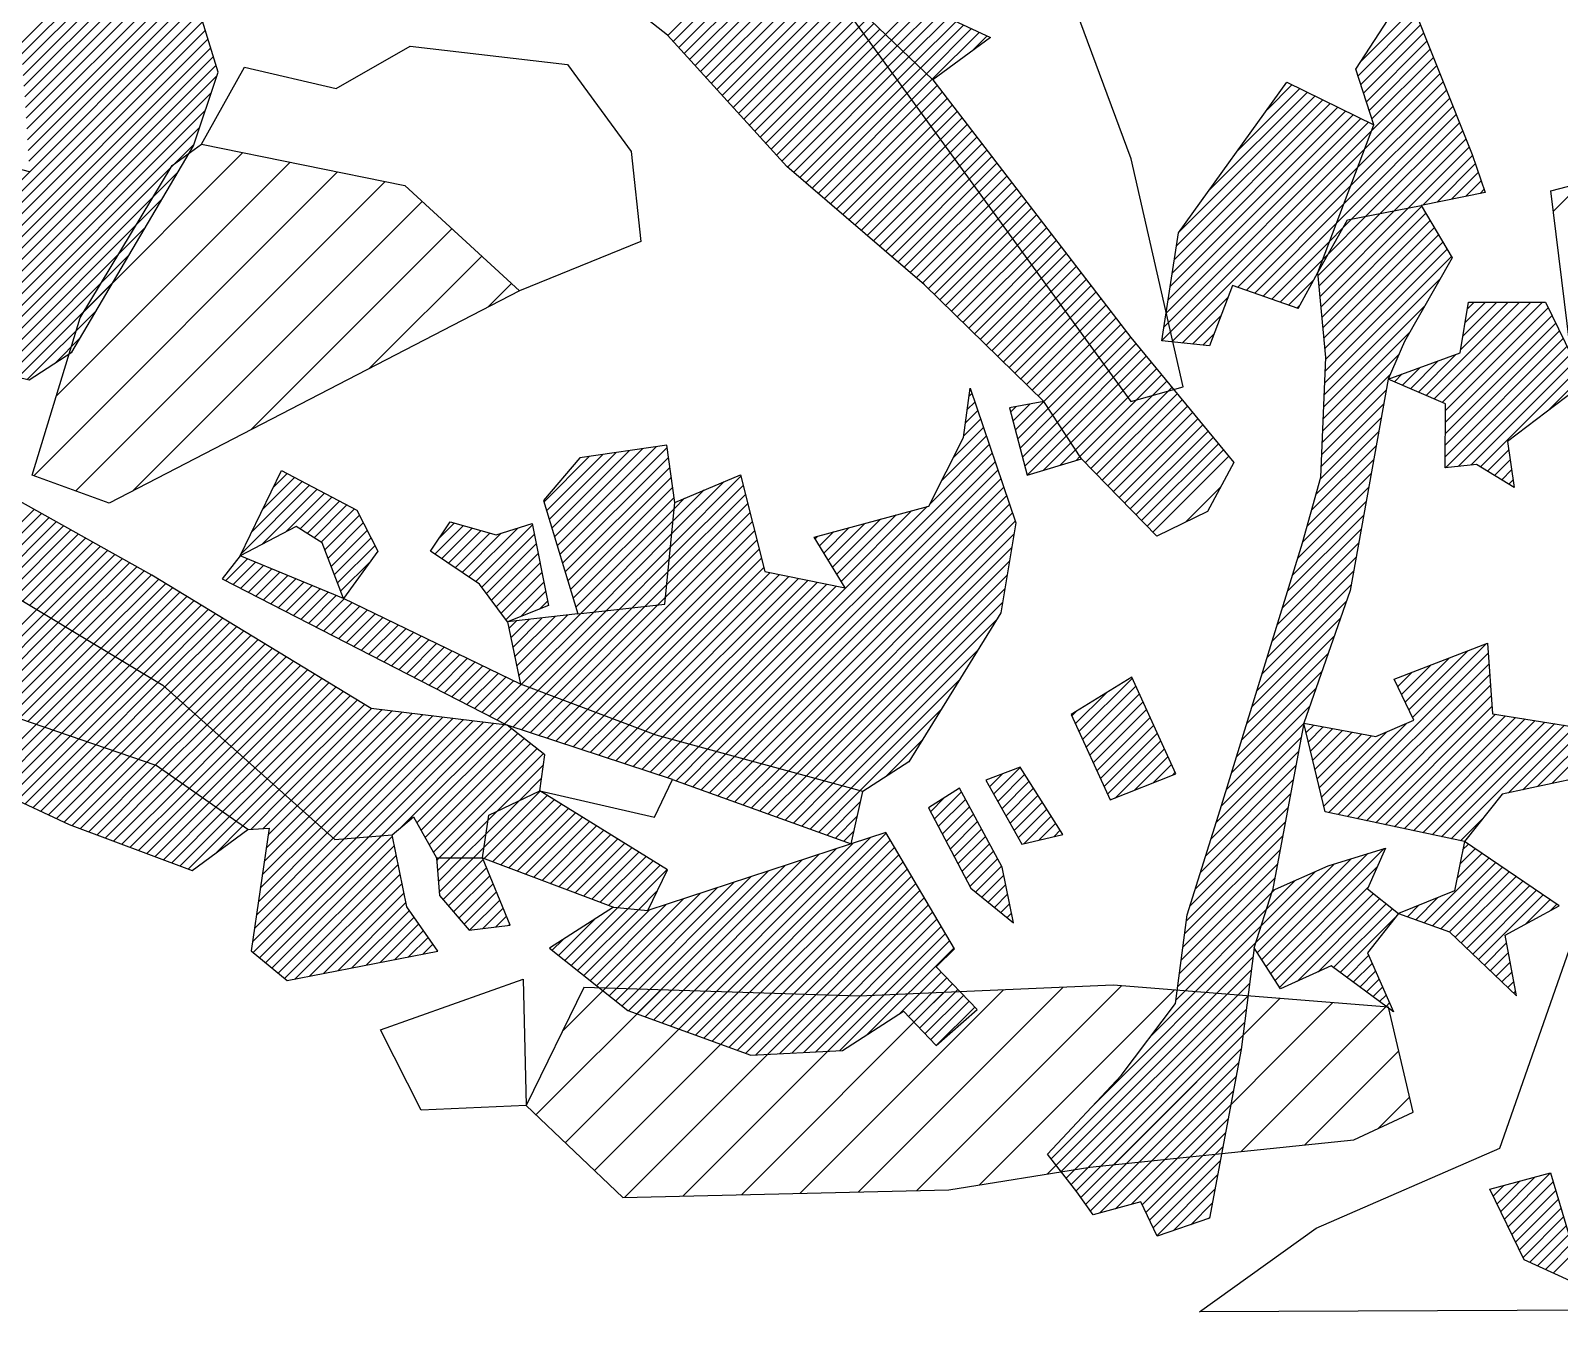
# Model space of a CAD drawing. Header units: metres. Extents: x -2.09 to 0.03, y -17.5 to -14.3.
# Drawn here: x -1.6041 to -1.1305, y -17.4909 to -17.0923 of the extents above; entities that cross this region are included whole.
import ezdxf

# ---------------------------------------------------------------- set-up
doc = ezdxf.new("R2010")
doc.units = ezdxf.units.M
doc.header["$LTSCALE"] = 25
doc.header["$MEASUREMENT"] = 0
doc.layers.get('0').update_dxf_attribs({"linetype": 'CONTINUOUS'})
for name, color, linetype in [('FEUER', 1, 'CONTINUOUS'), ('KNOCHEN', 2, 'CONTINUOUS'), ('KNOCHENSCHRAFF', 2, 'CONTINUOUS'), ('STEINE', 4, 'CONTINUOUS')]:
    doc.layers.add(name, color=color, linetype=linetype)

# ---------------------------------------------------------------- blocks, each defined once
blk = doc.blocks.new('*X1')
at = {"color": 0}
for p, q in [((-120.432, -1717.787), (-117.315, -1714.669)), ((-120.524, -1716.817), (-118.603, -1714.896)), ((-120.493, -1717.14), (-118.162, -1714.809)), ((-120.463, -1717.464), (-117.721, -1714.721)), ((-120.402, -1718.11), (-117.183, -1714.891)), ((-120.371, -1718.433), (-117.052, -1715.113)), ((-120.212, -1716.152), (-119.043, -1714.983)), ((-119.753, -1715.339), (-119.484, -1715.071)), ((-120.341, -1718.756), (-116.921, -1715.335)), ((-120.31, -1719.079), (-116.789, -1715.558)), ((-120.301, -1719.777), (-116.526, -1716.002)), ((-120.286, -1719.408), (-116.658, -1715.78)), ((-120.317, -1720.146), (-116.395, -1716.224)), ((-120.333, -1720.516), (-116.739, -1716.922)), ((-120.349, -1720.885), (-117.21, -1717.746)), ((-120.365, -1721.255), (-117.68, -1718.57)), ((-120.381, -1721.624), (-118.023, -1719.266)), ((-120.396, -1721.993), (-118.297, -1719.894)), ((-120.412, -1722.363), (-118.416, -1720.367)), ((-120.428, -1722.732), (-118.494, -1720.798)), ((-120.454, -1723.112), (-118.572, -1721.229)), ((-120.59, -1723.601), (-118.649, -1721.66)), ((-120.725, -1724.09), (-118.727, -1722.091)), ((-120.86, -1724.579), (-118.805, -1722.523)), ((-120.996, -1725.068), (-118.882, -1722.954)), ((-121.152, -1725.577), (-118.96, -1723.385)), ((-162.208, -1725.975), (-160.298, -1724.065)), ((-121.31, -1726.089), (-119.038, -1723.816)), ((-161.987, -1726.107), (-160.072, -1724.192)), ((-161.766, -1726.24), (-159.845, -1724.319)), ((-161.545, -1726.372), (-159.618, -1724.446)), ((-161.324, -1726.505), (-159.392, -1724.573)), ((-121.468, -1726.6), (-119.115, -1724.248)), ((-161.103, -1726.637), (-159.165, -1724.7)), ((-160.882, -1726.77), (-158.939, -1724.827)), ((-160.66, -1726.902), (-158.712, -1724.954)), ((-160.439, -1727.034), (-158.486, -1725.081)), ((-121.784, -1727.623), (-119.271, -1725.11)), ((-121.626, -1727.112), (-119.193, -1724.679)), ((-160.218, -1727.167), (-158.259, -1725.208)), ((-159.997, -1727.299), (-158.033, -1725.335)), ((-159.776, -1727.432), (-157.806, -1725.462)), ((-121.941, -1728.135), (-119.348, -1725.541)), ((-159.555, -1727.564), (-157.58, -1725.589)), ((-159.334, -1727.697), (-157.353, -1725.716)), ((-159.113, -1727.829), (-157.127, -1725.843)), ((-158.892, -1727.962), (-156.9, -1725.97)), ((-122.099, -1728.646), (-119.426, -1725.972)), ((-158.671, -1728.094), (-156.674, -1726.097)), ((-158.45, -1728.227), (-156.453, -1726.23)), ((-158.228, -1728.359), (-156.233, -1726.364)), ((-158.007, -1728.492), (-156.013, -1726.497)), ((-122.257, -1729.157), (-119.504, -1726.404)), ((-157.786, -1728.624), (-155.793, -1726.631)), ((-157.565, -1728.757), (-155.573, -1726.764)), ((-157.344, -1728.889), (-155.353, -1726.898)), ((-122.415, -1729.669), (-119.648, -1726.902)), ((-162.086, -1729.035), (-160.218, -1727.167)), ((-161.942, -1729.244), (-159.997, -1727.299)), ((-161.798, -1729.454), (-159.776, -1727.432)), ((-157.123, -1729.021), (-155.133, -1727.031)), ((-156.902, -1729.154), (-154.913, -1727.165)), ((-156.681, -1729.286), (-154.693, -1727.299)), ((-156.46, -1729.419), (-154.473, -1727.432)), ((-122.573, -1730.18), (-119.836, -1727.443)), ((-161.654, -1729.663), (-159.555, -1727.564)), ((-161.51, -1729.873), (-159.334, -1727.697)), ((-161.366, -1730.082), (-159.113, -1727.829)), ((-156.25, -1729.563), (-154.253, -1727.566)), ((-156.064, -1729.73), (-154.033, -1727.699)), ((-155.878, -1729.897), (-153.813, -1727.833)), ((-161.222, -1730.292), (-158.892, -1727.962)), ((-161.028, -1730.451), (-158.671, -1728.094)), ((-160.764, -1730.541), (-158.45, -1728.227)), ((-160.501, -1730.632), (-158.228, -1728.359)), ((-155.692, -1730.065), (-153.593, -1727.966)), ((-155.505, -1730.232), (-153.373, -1728.1)), ((-155.319, -1730.399), (-153.153, -1728.233)), ((-155.133, -1730.567), (-152.933, -1728.367)), ((-122.731, -1730.692), (-120.025, -1727.985)), ((-117.6, -1730.51), (-115.315, -1728.225)), ((-160.238, -1730.722), (-158.007, -1728.492)), ((-159.974, -1730.812), (-157.786, -1728.624)), ((-159.711, -1730.902), (-157.565, -1728.757)), ((-159.448, -1730.993), (-157.344, -1728.889)), ((-154.947, -1730.734), (-152.713, -1728.5)), ((-154.76, -1730.901), (-152.493, -1728.634)), ((-154.574, -1731.069), (-152.273, -1728.767)), ((-122.889, -1731.203), (-120.213, -1728.527)), ((-120.192, -1733.456), (-115.25, -1728.514)), ((-119.9, -1733.518), (-115.228, -1728.845)), ((-117.943, -1729.792), (-117.036, -1728.886)), ((-117.828, -1730.032), (-116.462, -1728.666)), ((-117.714, -1730.271), (-115.888, -1728.445)), ((-159.184, -1731.083), (-157.123, -1729.021)), ((-158.921, -1731.173), (-156.902, -1729.154)), ((-158.658, -1731.263), (-156.681, -1729.286)), ((-154.388, -1731.236), (-152.053, -1728.901)), ((-154.202, -1731.403), (-151.833, -1729.034)), ((-154.015, -1731.571), (-151.613, -1729.168)), ((-153.829, -1731.738), (-151.393, -1729.301)), ((-123.046, -1731.714), (-120.401, -1729.069)), ((-119.609, -1733.58), (-115.205, -1729.176)), ((-118.057, -1729.553), (-117.61, -1729.106)), ((-158.394, -1731.353), (-156.46, -1729.419)), ((-158.131, -1731.444), (-156.25, -1729.563)), ((-157.868, -1731.534), (-156.064, -1729.73)), ((-153.643, -1731.905), (-151.173, -1729.435)), ((-153.457, -1732.073), (-150.953, -1729.568)), ((-153.27, -1732.24), (-150.733, -1729.702)), ((-153.084, -1732.407), (-150.513, -1729.836)), ((-123.204, -1732.226), (-120.59, -1729.611)), ((-119.318, -1733.643), (-115.183, -1729.507)), ((-119.026, -1733.705), (-115.16, -1729.838)), ((-157.604, -1731.624), (-155.878, -1729.897)), ((-157.341, -1731.714), (-155.692, -1730.065)), ((-157.078, -1731.805), (-155.505, -1730.232)), ((-152.898, -1732.575), (-150.293, -1729.969)), ((-152.712, -1732.742), (-150.073, -1730.103)), ((-152.525, -1732.909), (-149.848, -1730.232)), ((-152.339, -1733.076), (-149.533, -1730.27)), ((-152.153, -1733.244), (-149.218, -1730.309)), ((-123.362, -1732.737), (-120.778, -1730.153)), ((-118.735, -1733.767), (-115.138, -1730.17)), ((-162.18, -1732.664), (-160.238, -1730.722)), ((-156.814, -1731.895), (-155.319, -1730.399)), ((-156.551, -1731.985), (-155.133, -1730.567)), ((-156.336, -1732.124), (-154.947, -1730.734)), ((-151.967, -1733.411), (-148.903, -1730.347)), ((-151.781, -1733.578), (-148.588, -1730.386)), ((-151.594, -1733.746), (-148.273, -1730.424)), ((-151.408, -1733.913), (-147.958, -1730.463)), ((-151.222, -1734.08), (-147.643, -1730.501)), ((-151.036, -1734.248), (-147.328, -1730.54)), ((-150.702, -1734.267), (-147.013, -1730.578)), ((-150.316, -1734.235), (-146.698, -1730.617)), ((-149.93, -1734.202), (-146.383, -1730.655)), ((-149.544, -1734.17), (-146.068, -1730.694)), ((-148.909, -1733.889), (-145.753, -1730.732)), ((-123.52, -1733.249), (-120.965, -1730.694)), ((-120.963, -1730.691), (-120.959, -1730.688)), ((-120.895, -1730.977), (-120.661, -1730.743)), ((-120.349, -1733.26), (-117.773, -1730.683)), ((-118.444, -1733.829), (-115.023, -1730.408)), ((-118.152, -1733.891), (-114.718, -1730.457)), ((-117.861, -1733.954), (-114.413, -1730.505)), ((-117.57, -1734.016), (-114.108, -1730.554)), ((-117.278, -1734.078), (-113.803, -1730.602)), ((-116.987, -1734.14), (-113.498, -1730.651)), ((-116.696, -1734.203), (-113.193, -1730.699)), ((-116.404, -1734.265), (-112.888, -1730.748)), ((-161.888, -1732.726), (-159.974, -1730.812)), ((-161.596, -1732.787), (-159.711, -1730.902)), ((-161.304, -1732.849), (-159.448, -1730.993)), ((-161.061, -1732.96), (-159.184, -1731.083)), ((-160.82, -1733.072), (-158.921, -1731.173)), ((-160.579, -1733.184), (-158.658, -1731.263)), ((-156.128, -1732.269), (-154.76, -1730.901)), ((-155.92, -1732.415), (-154.574, -1731.069)), ((-155.712, -1732.56), (-154.388, -1731.236)), ((-148.442, -1733.775), (-145.516, -1730.849)), ((-148.315, -1734.002), (-145.318, -1731.005)), ((-148.189, -1734.229), (-145.12, -1731.16)), ((-123.681, -1733.763), (-121.047, -1731.129)), ((-120.826, -1731.262), (-120.362, -1730.798)), ((-120.758, -1731.548), (-120.063, -1730.852)), ((-120.69, -1731.833), (-119.765, -1730.907)), ((-120.622, -1732.118), (-119.466, -1730.962)), ((-120.554, -1732.404), (-119.167, -1731.017)), ((-120.486, -1732.689), (-118.868, -1731.072)), ((-120.417, -1732.974), (-118.396, -1730.953)), ((-114.627, -1732.841), (-112.582, -1730.796)), ((-114.178, -1732.746), (-112.277, -1730.845)), ((-113.73, -1732.651), (-111.972, -1730.893)), ((-113.282, -1732.556), (-111.667, -1730.942)), ((-160.338, -1733.297), (-158.394, -1731.353)), ((-160.096, -1733.409), (-158.131, -1731.444)), ((-159.855, -1733.521), (-157.868, -1731.534)), ((-159.614, -1733.634), (-157.604, -1731.624)), ((-159.373, -1733.746), (-157.341, -1731.714)), ((-155.504, -1732.706), (-154.202, -1731.403)), ((-155.296, -1732.851), (-154.015, -1731.571)), ((-155.088, -1732.997), (-153.829, -1731.738)), ((-148.062, -1734.456), (-144.922, -1731.316)), ((-147.935, -1734.683), (-144.724, -1731.471)), ((-147.754, -1734.856), (-144.526, -1731.627)), ((-123.843, -1734.279), (-121.129, -1731.565)), ((-159.126, -1733.853), (-157.078, -1731.805)), ((-158.869, -1733.949), (-156.814, -1731.895)), ((-158.612, -1734.046), (-156.551, -1731.985)), ((-158.355, -1734.142), (-156.336, -1732.124)), ((-154.88, -1733.142), (-153.643, -1731.905)), ((-154.672, -1733.287), (-153.457, -1732.073)), ((-145.964, -1733.418), (-144.525, -1731.98)), ((-124.005, -1734.795), (-121.211, -1732)), ((-158.098, -1734.239), (-156.128, -1732.269)), ((-157.841, -1734.335), (-155.92, -1732.415)), ((-157.584, -1734.432), (-155.712, -1732.56)), ((-154.464, -1733.433), (-153.27, -1732.24)), ((-154.255, -1733.578), (-153.084, -1732.407)), ((-154.047, -1733.724), (-152.898, -1732.575)), ((-145.281, -1733.09), (-144.582, -1732.39)), ((-124.168, -1735.31), (-121.293, -1732.436)), ((-157.327, -1734.528), (-155.504, -1732.706)), ((-157.069, -1734.625), (-155.296, -1732.851)), ((-156.812, -1734.721), (-155.088, -1732.997)), ((-156.555, -1734.818), (-154.88, -1733.142)), ((-153.839, -1733.869), (-152.712, -1732.742)), ((-153.592, -1733.975), (-152.525, -1732.909)), ((-153.209, -1733.946), (-152.339, -1733.076)), ((-146.366, -1734.527), (-144.624, -1732.786)), ((-146.363, -1734.878), (-144.406, -1732.921)), ((-146.3, -1734.109), (-145.281, -1733.09)), ((-146.106, -1734.975), (-144.187, -1733.056)), ((-124.33, -1735.826), (-121.375, -1732.871)), ((-156.298, -1734.914), (-154.672, -1733.287)), ((-156.041, -1735.011), (-154.464, -1733.433)), ((-155.784, -1735.107), (-154.255, -1733.578)), ((-153.172, -1734.97), (-151.781, -1733.578)), ((-153.111, -1734.555), (-151.967, -1733.411)), ((-153.049, -1734.14), (-152.153, -1733.244)), ((-146.235, -1733.69), (-145.964, -1733.418)), ((-145.849, -1735.072), (-143.968, -1733.191)), ((-145.593, -1735.169), (-143.75, -1733.326)), ((-145.336, -1735.266), (-143.531, -1733.461)), ((-145.079, -1735.362), (-143.313, -1733.596)), ((-124.492, -1736.342), (-121.457, -1733.306)), ((-155.527, -1735.204), (-154.047, -1733.724)), ((-154.7, -1734.73), (-153.839, -1733.869)), ((-153.357, -1736.216), (-151.222, -1734.08)), ((-153.296, -1735.8), (-151.408, -1733.913)), ((-153.234, -1735.385), (-151.594, -1733.746)), ((-147.401, -1734.856), (-146.235, -1733.69)), ((-147.049, -1734.857), (-146.3, -1734.109)), ((-144.822, -1735.459), (-143.094, -1733.731)), ((-144.566, -1735.556), (-142.876, -1733.866)), ((-144.309, -1735.653), (-142.657, -1734.001)), ((-140.071, -1740.253), (-133.908, -1734.09)), ((-124.605, -1736.808), (-121.538, -1733.742)), ((-116.113, -1734.327), (-115.423, -1733.637)), ((-153.542, -1737.461), (-150.316, -1734.235)), ((-153.52, -1737.793), (-149.93, -1734.202)), ((-153.48, -1737.046), (-150.702, -1734.267)), ((-153.419, -1736.631), (-151.036, -1734.248)), ((-153.326, -1737.952), (-149.544, -1734.17)), ((-153.132, -1738.111), (-149.201, -1734.181)), ((-152.937, -1738.271), (-149.142, -1734.475)), ((-146.696, -1734.857), (-146.366, -1734.527)), ((-144.052, -1735.75), (-142.439, -1734.136)), ((-143.795, -1735.846), (-142.22, -1734.271)), ((-143.539, -1735.943), (-142.002, -1734.406)), ((-143.282, -1736.04), (-141.783, -1734.541)), ((-140.849, -1739.971), (-135.451, -1734.573)), ((-140.59, -1740.065), (-134.924, -1734.4)), ((-140.33, -1740.159), (-134.395, -1734.224)), ((-139.811, -1740.347), (-133.777, -1734.313)), ((-139.552, -1740.441), (-133.646, -1734.535)), ((-124.658, -1737.215), (-121.62, -1734.177)), ((-122.13, -1738.223), (-118.472, -1734.564)), ((-116.135, -1735.056), (-115.658, -1734.579)), ((-116.045, -1734.613), (-115.869, -1734.436)), ((-152.743, -1738.43), (-149.082, -1734.769)), ((-147.832, -1734.934), (-147.754, -1734.856)), ((-147.805, -1735.259), (-147.401, -1734.856)), ((-147.777, -1735.585), (-147.049, -1734.857)), ((-147.749, -1735.911), (-146.696, -1734.857)), ((-147.633, -1736.148), (-146.395, -1734.911)), ((-143.025, -1736.137), (-141.565, -1734.676)), ((-142.768, -1736.234), (-141.346, -1734.811)), ((-142.512, -1736.33), (-141.127, -1734.946)), ((-141.369, -1739.784), (-136.504, -1734.919)), ((-141.109, -1739.877), (-135.978, -1734.746)), ((-139.292, -1740.535), (-133.514, -1734.758)), ((-139.032, -1740.629), (-133.383, -1734.98)), ((-124.765, -1738.029), (-121.784, -1735.048)), ((-124.712, -1737.622), (-121.702, -1734.613)), ((-122.448, -1737.48), (-120.014, -1735.046)), ((-122.405, -1737.791), (-119.5, -1734.885)), ((-122.268, -1738.007), (-118.986, -1734.725)), ((-117.238, -1736.866), (-115.236, -1734.864)), ((-116.977, -1736.959), (-115.025, -1735.006)), ((-116.224, -1735.499), (-115.447, -1734.721)), ((-152.549, -1738.59), (-149.023, -1735.063)), ((-152.213, -1738.607), (-148.963, -1735.357)), ((-147.47, -1736.339), (-146.292, -1735.161)), ((-147.307, -1736.53), (-146.189, -1735.411)), ((-142.229, -1736.401), (-140.909, -1735.081)), ((-142.089, -1739.443), (-138.084, -1735.438)), ((-141.907, -1736.432), (-140.69, -1735.216)), ((-141.888, -1739.596), (-137.558, -1735.265)), ((-141.628, -1739.69), (-137.031, -1735.092)), ((-138.773, -1740.723), (-133.252, -1735.203)), ((-138.513, -1740.817), (-133.121, -1735.425)), ((-124.819, -1738.436), (-121.866, -1735.484)), ((-122.285, -1736.963), (-120.6, -1735.279)), ((-121.992, -1738.439), (-118.689, -1735.135)), ((-116.717, -1737.052), (-114.814, -1735.149)), ((-116.456, -1737.145), (-114.602, -1735.291)), ((-116.275, -1737.317), (-114.391, -1735.434)), ((-151.775, -1738.522), (-148.903, -1735.651)), ((-151.336, -1738.437), (-148.844, -1735.945)), ((-147.145, -1736.721), (-146.085, -1735.662)), ((-146.982, -1736.911), (-145.982, -1735.912)), ((-142.68, -1738.974), (-139.664, -1735.958)), ((-142.483, -1739.13), (-139.138, -1735.785)), ((-142.286, -1739.287), (-138.611, -1735.612)), ((-141.584, -1736.464), (-140.99, -1735.869)), ((-138.254, -1740.911), (-132.99, -1735.648)), ((-137.949, -1740.96), (-132.859, -1735.87)), ((-124.872, -1738.843), (-121.958, -1735.929)), ((-122.121, -1736.446), (-121.231, -1735.555)), ((-121.958, -1735.929), (-121.861, -1735.832)), ((-121.855, -1738.654), (-118.969, -1735.769)), ((-121.717, -1738.87), (-118.811, -1735.964)), ((-116.094, -1737.49), (-114.18, -1735.576)), ((-115.913, -1737.663), (-113.969, -1735.719)), ((-115.732, -1737.835), (-113.758, -1735.861)), ((-115.551, -1738.008), (-113.547, -1736.004)), ((-150.897, -1738.352), (-148.784, -1736.239)), ((-146.806, -1737.089), (-145.879, -1736.162)), ((-146.405, -1737.042), (-145.776, -1736.412)), ((-143.862, -1738.034), (-142.229, -1736.401)), ((-143.665, -1738.191), (-141.907, -1736.432)), ((-143.468, -1738.347), (-141.584, -1736.464)), ((-143.271, -1738.504), (-141.244, -1736.477)), ((-143.074, -1738.661), (-140.718, -1736.304)), ((-142.877, -1738.817), (-140.191, -1736.131)), ((-137.576, -1740.94), (-132.728, -1736.093)), ((-137.203, -1740.921), (-132.597, -1736.315)), ((-124.926, -1739.25), (-122.121, -1736.446)), ((-121.177, -1738.683), (-118.614, -1736.12)), ((-120.534, -1738.395), (-118.416, -1736.277)), ((-120.044, -1738.257), (-118.219, -1736.433)), ((-117.759, -1736.68), (-117.409, -1736.33)), ((-117.498, -1736.773), (-116.81, -1736.085)), ((-114.097, -1736.907), (-113.336, -1736.146)), ((-113.323, -1736.487), (-113.125, -1736.289)), ((-150.459, -1738.267), (-148.679, -1736.487)), ((-150.02, -1738.182), (-148.533, -1736.695)), ((-149.582, -1738.097), (-148.388, -1736.903)), ((-146.004, -1736.995), (-145.672, -1736.663)), ((-145.603, -1736.947), (-145.569, -1736.913)), ((-144.059, -1737.878), (-142.947, -1736.766)), ((-136.83, -1740.902), (-132.466, -1736.538)), ((-136.457, -1740.882), (-132.335, -1736.76)), ((-119.84, -1738.408), (-118.074, -1736.642)), ((-118.02, -1736.587), (-118.008, -1736.576)), ((-149.143, -1738.012), (-148.242, -1737.111)), ((-148.705, -1737.927), (-148.096, -1737.319)), ((-144.256, -1737.721), (-143.926, -1737.391)), ((-136.084, -1740.863), (-132.204, -1736.983)), ((-135.711, -1740.844), (-132.073, -1737.205)), ((-125.714, -1740.392), (-122.285, -1736.963)), ((-148.266, -1737.842), (-147.951, -1737.527)), ((-147.828, -1737.757), (-147.805, -1737.734)), ((-135.338, -1740.824), (-131.942, -1737.427)), ((-134.482, -1740.321), (-131.81, -1737.65)), ((-127.504, -1742.536), (-122.448, -1737.48)), ((-119.637, -1738.558), (-118.96, -1737.881)), ((-115.37, -1738.181), (-114.683, -1737.493)), ((-115.19, -1738.353), (-114.627, -1737.791)), ((-128.794, -1744.18), (-122.536, -1737.922)), ((-128.64, -1744.379), (-122.59, -1738.329)), ((-119.434, -1738.708), (-118.852, -1738.126)), ((-119.231, -1738.859), (-118.743, -1738.371)), ((-115.009, -1738.526), (-114.571, -1738.088)), ((-133.482, -1739.676), (-132.201, -1738.394)), ((-133.219, -1739.766), (-132.028, -1738.575)), ((-133.047, -1739.947), (-131.855, -1738.755)), ((-128.485, -1744.577), (-122.643, -1738.735)), ((-119.027, -1739.009), (-118.635, -1738.617)), ((-114.828, -1738.699), (-114.515, -1738.386)), ((-114.647, -1738.871), (-114.46, -1738.684)), ((-132.875, -1740.129), (-131.682, -1738.936)), ((-132.703, -1740.31), (-131.509, -1739.117)), ((-132.531, -1740.491), (-131.336, -1739.297)), ((-128.33, -1744.776), (-122.696, -1739.142)), ((-118.824, -1739.159), (-118.526, -1738.862)), ((-118.621, -1739.31), (-118.418, -1739.107)), ((-114.466, -1739.044), (-114.404, -1738.982)), ((-132.358, -1740.673), (-131.163, -1739.478)), ((-128.175, -1744.974), (-122.749, -1739.549)), ((-118.418, -1739.46), (-118.31, -1739.352)), ((-118.214, -1739.61), (-118.201, -1739.597)), ((-128.02, -1745.173), (-122.802, -1739.956)), ((-127.872, -1745.379), (-122.856, -1740.362)), ((-127.725, -1745.585), (-122.909, -1740.769)), ((-127.578, -1745.792), (-122.988, -1741.202)), ((-127.29, -1745.857), (-123.069, -1741.637)), ((-126.803, -1745.724), (-123.15, -1742.071)), ((-126.316, -1745.591), (-123.231, -1742.506)), ((-125.974, -1745.602), (-123.312, -1742.94)), ((-125.86, -1745.842), (-123.393, -1743.375)), ((-125.747, -1746.082), (-123.474, -1743.809)), ((-125.633, -1746.322), (-123.555, -1744.244)), ((-125.519, -1746.561), (-123.636, -1744.678)), ((-125.008, -1746.404), (-123.717, -1745.113)), ((-124.471, -1746.221), (-123.798, -1745.547)), ((-123.934, -1746.037), (-123.879, -1745.982))]:
    blk.add_line(p, q, dxfattribs=at)
blk = doc.blocks.new('*X2')
at = {"color": 0}
for p, q in [((-160.703, -1709.621), (-156.844, -1705.761)), ((-160.682, -1709.953), (-156.479, -1705.75)), ((-160.661, -1710.285), (-156.115, -1705.74)), ((-160.64, -1710.618), (-155.995, -1705.973)), ((-140.67, -1709.386), (-136.989, -1705.705)), ((-140.502, -1709.572), (-136.832, -1705.902)), ((-140.333, -1709.757), (-136.676, -1706.099)), ((-160.618, -1710.95), (-155.912, -1706.243)), ((-160.597, -1711.282), (-155.829, -1706.514)), ((-140.165, -1709.942), (-136.52, -1706.297)), ((-139.997, -1710.127), (-136.363, -1706.494)), ((-160.576, -1711.615), (-155.746, -1706.785)), ((-160.555, -1711.947), (-155.663, -1707.055)), ((-139.828, -1710.312), (-136.207, -1706.691)), ((-139.66, -1710.497), (-136.051, -1706.888)), ((-139.491, -1710.683), (-135.894, -1707.086)), ((-160.533, -1712.279), (-155.58, -1707.326)), ((-139.323, -1710.868), (-135.738, -1707.283)), ((-139.155, -1711.053), (-135.582, -1707.48)), ((-160.512, -1712.611), (-155.497, -1707.596)), ((-160.491, -1712.944), (-155.414, -1707.867)), ((-138.986, -1711.238), (-135.426, -1707.678)), ((-138.818, -1711.423), (-135.269, -1707.875)), ((-165.636, -1718.796), (-155.248, -1708.408)), ((-160.469, -1713.276), (-155.331, -1708.138)), ((-138.65, -1711.609), (-135.113, -1708.072)), ((-138.481, -1711.794), (-134.957, -1708.269)), ((-138.313, -1711.979), (-134.8, -1708.467)), ((-165.352, -1718.865), (-155.165, -1708.679)), ((-165.067, -1718.935), (-155.082, -1708.949)), ((-138.144, -1712.164), (-134.644, -1708.664)), ((-137.976, -1712.349), (-134.464, -1708.838)), ((-164.783, -1719.004), (-154.999, -1709.22)), ((-137.808, -1712.534), (-134.284, -1709.01)), ((-137.639, -1712.72), (-134.103, -1709.183)), ((-137.471, -1712.905), (-133.922, -1709.356)), ((-164.498, -1719.073), (-154.916, -1709.491)), ((-164.214, -1719.142), (-154.833, -1709.761)), ((-137.302, -1713.09), (-133.742, -1709.529)), ((-137.134, -1713.275), (-133.561, -1709.702)), ((-136.963, -1713.458), (-133.38, -1709.875)), ((-163.929, -1719.211), (-154.75, -1710.032)), ((-163.645, -1719.28), (-154.667, -1710.302)), ((-136.773, -1713.622), (-133.2, -1710.048)), ((-136.583, -1713.785), (-133.019, -1710.221)), ((-136.393, -1713.949), (-132.838, -1710.393)), ((-163.361, -1719.349), (-154.64, -1710.629)), ((-136.203, -1714.112), (-132.658, -1710.566)), ((-136.013, -1714.276), (-132.477, -1710.739)), ((-163.076, -1719.418), (-154.819, -1711.161)), ((-135.823, -1714.439), (-132.321, -1710.936)), ((-135.633, -1714.602), (-132.167, -1711.136)), ((-135.443, -1714.766), (-132.013, -1711.336)), ((-162.792, -1719.487), (-154.997, -1711.693)), ((-135.253, -1714.929), (-131.86, -1711.536)), ((-135.063, -1715.093), (-131.706, -1711.736)), ((-162.507, -1719.556), (-155.175, -1712.225)), ((-134.873, -1715.256), (-131.553, -1711.936)), ((-134.683, -1715.42), (-131.399, -1712.136)), ((-162.223, -1719.625), (-155.354, -1712.756)), ((-134.493, -1715.583), (-131.246, -1712.336)), ((-134.303, -1715.747), (-131.092, -1712.536)), ((-134.113, -1715.91), (-130.938, -1712.736)), ((-133.922, -1716.074), (-130.785, -1712.936)), ((-133.732, -1716.237), (-130.631, -1713.136)), ((-161.938, -1719.694), (-155.835, -1713.591)), ((-133.542, -1716.401), (-130.478, -1713.336)), ((-133.352, -1716.564), (-130.324, -1713.536)), ((-133.162, -1716.728), (-130.171, -1713.736)), ((-132.972, -1716.891), (-130.017, -1713.936)), ((-132.782, -1717.055), (-129.863, -1714.136)), ((-161.654, -1719.763), (-156.343, -1714.453)), ((-132.6, -1717.226), (-129.71, -1714.336)), ((-132.421, -1717.401), (-129.556, -1714.536)), ((-132.242, -1717.575), (-129.403, -1714.736)), ((-132.063, -1717.75), (-129.249, -1714.936)), ((-131.884, -1717.925), (-129.096, -1715.136)), ((-161.369, -1719.833), (-156.851, -1715.315)), ((-131.705, -1718.099), (-128.942, -1715.336)), ((-131.526, -1718.274), (-128.788, -1715.536)), ((-131.347, -1718.448), (-128.635, -1715.736)), ((-131.168, -1718.623), (-128.481, -1715.936)), ((-161.085, -1719.902), (-157.359, -1716.176)), ((-130.989, -1718.798), (-128.328, -1716.136)), ((-130.811, -1718.972), (-128.174, -1716.336)), ((-130.632, -1719.147), (-128.021, -1716.536)), ((-160.8, -1719.971), (-157.868, -1717.038)), ((-130.453, -1719.322), (-127.867, -1716.736)), ((-130.274, -1719.496), (-127.713, -1716.936)), ((-130.095, -1719.671), (-127.56, -1717.136)), ((-129.916, -1719.846), (-127.406, -1717.336)), ((-160.516, -1720.04), (-158.376, -1717.9)), ((-129.737, -1720.02), (-127.253, -1717.536)), ((-129.558, -1720.195), (-127.099, -1717.736)), ((-129.379, -1720.369), (-126.946, -1717.936)), ((-129.2, -1720.544), (-126.792, -1718.136)), ((-129.021, -1720.719), (-126.638, -1718.336)), ((-159.645, -1719.523), (-158.884, -1718.761)), ((-128.882, -1720.933), (-126.485, -1718.536)), ((-128.742, -1721.146), (-126.331, -1718.736)), ((-128.602, -1721.36), (-126.172, -1718.93)), ((-128.462, -1721.574), (-126.012, -1719.123)), ((-128.322, -1721.787), (-125.852, -1719.317)), ((-128.182, -1722.001), (-125.692, -1719.511)), ((-128.042, -1722.215), (-125.532, -1719.704)), ((-127.902, -1722.428), (-125.372, -1719.898)), ((-127.739, -1722.619), (-125.212, -1720.091)), ((-127.565, -1722.797), (-125.052, -1720.285)), ((-131.397, -1720.973), (-131.161, -1720.737)), ((-131.341, -1720.564), (-131.251, -1720.473)), ((-129.981, -1721.325), (-129.456, -1720.8)), ((-129.907, -1721.604), (-129.021, -1720.719)), ((-127.39, -1722.976), (-124.892, -1720.479)), ((-127.215, -1723.155), (-124.732, -1720.672)), ((-131.507, -1721.79), (-130.982, -1721.265)), ((-131.452, -1721.381), (-131.071, -1721.001)), ((-130.055, -1721.046), (-129.892, -1720.882)), ((-129.832, -1721.883), (-128.882, -1720.933)), ((-129.758, -1722.162), (-128.742, -1721.146)), ((-127.041, -1723.334), (-124.572, -1720.866)), ((-126.866, -1723.513), (-124.412, -1721.059)), ((-126.692, -1723.692), (-124.252, -1721.253)), ((-132.19, -1723.181), (-130.803, -1721.793)), ((-131.834, -1722.47), (-130.892, -1721.529)), ((-129.683, -1722.441), (-128.602, -1721.36)), ((-129.609, -1722.721), (-128.462, -1721.574)), ((-129.535, -1723), (-128.322, -1721.787)), ((-126.517, -1723.871), (-124.093, -1721.447)), ((-126.343, -1724.05), (-123.933, -1721.64)), ((-144.26, -1724.644), (-141.857, -1722.24)), ((-144.178, -1724.915), (-141.441, -1722.179)), ((-144.096, -1725.186), (-141.026, -1722.117)), ((-144.014, -1725.458), (-140.696, -1722.14)), ((-132.547, -1723.891), (-130.713, -1722.057)), ((-129.033, -1722.852), (-128.182, -1722.001)), ((-128.527, -1722.7), (-128.042, -1722.215)), ((-126.168, -1724.229), (-123.773, -1721.834)), ((-125.994, -1724.408), (-123.613, -1722.028)), ((-125.819, -1724.587), (-123.453, -1722.221)), ((-144.506, -1723.829), (-143.103, -1722.426)), ((-144.424, -1724.101), (-142.688, -1722.364)), ((-144.342, -1724.372), (-142.272, -1722.302)), ((-143.932, -1725.729), (-140.652, -1722.45)), ((-139.717, -1731.414), (-130.623, -1722.321)), ((-139.439, -1731.49), (-130.534, -1722.585)), ((-128.022, -1722.547), (-127.902, -1722.428)), ((-125.644, -1724.766), (-123.293, -1722.415)), ((-153.553, -1724.744), (-152.004, -1723.195)), ((-153.223, -1724.06), (-152.236, -1723.074)), ((-152.892, -1723.376), (-152.468, -1722.952)), ((-143.849, -1726.001), (-140.609, -1722.76)), ((-143.767, -1726.272), (-140.565, -1723.07)), ((-140.59, -1725.217), (-138.41, -1723.036)), ((-140.552, -1724.824), (-138.929, -1723.201)), ((-139.161, -1731.565), (-130.444, -1722.849)), ((-138.883, -1731.641), (-130.355, -1723.113)), ((-153.883, -1725.428), (-151.772, -1723.317)), ((-153.248, -1725.146), (-151.54, -1723.438)), ((-152.5, -1724.752), (-151.308, -1723.56)), ((-152.062, -1724.668), (-151.076, -1723.682)), ((-143.685, -1726.544), (-140.521, -1723.38)), ((-143.603, -1726.815), (-140.477, -1723.69)), ((-140.668, -1726.001), (-138.267, -1723.601)), ((-140.629, -1725.609), (-138.339, -1723.318)), ((-140.513, -1724.432), (-139.541, -1723.46)), ((-138.605, -1731.716), (-130.265, -1723.377)), ((-138.327, -1731.792), (-130.175, -1723.64)), ((-124.628, -1724.457), (-123.543, -1723.372)), ((-151.845, -1724.804), (-150.844, -1723.803)), ((-151.628, -1724.94), (-150.612, -1723.925)), ((-151.411, -1725.077), (-150.38, -1724.046)), ((-143.521, -1727.087), (-140.474, -1724.04)), ((-140.706, -1726.393), (-138.196, -1723.883)), ((-140.474, -1724.04), (-140.154, -1723.719)), ((-139.995, -1731.339), (-132.632, -1723.976)), ((-138.049, -1731.867), (-130.086, -1723.904)), ((-135.303, -1726.293), (-133.116, -1724.106)), ((-151.295, -1725.314), (-150.225, -1724.245)), ((-151.197, -1725.571), (-150.105, -1724.478)), ((-147.892, -1725.447), (-147.006, -1724.562)), ((-147.763, -1724.964), (-147.281, -1724.483)), ((-146.621, -1726.297), (-144.866, -1724.543)), ((-143.671, -1730.065), (-138.054, -1724.448)), ((-143.366, -1727.285), (-140.513, -1724.432)), ((-140.745, -1726.785), (-138.125, -1724.165)), ((-137.771, -1731.943), (-129.996, -1724.168)), ((-137.493, -1732.018), (-129.906, -1724.432)), ((-135.839, -1725.415), (-135.052, -1724.628)), ((-135.705, -1725.634), (-134.568, -1724.497)), ((-135.571, -1725.854), (-134.084, -1724.367)), ((-135.437, -1726.073), (-133.6, -1724.236)), ((-151.1, -1725.827), (-149.984, -1724.711)), ((-151.003, -1726.083), (-149.864, -1724.944)), ((-147.68, -1725.589), (-146.732, -1724.641)), ((-147.468, -1725.73), (-146.457, -1724.72)), ((-147.256, -1725.872), (-146.183, -1724.799)), ((-147.044, -1726.014), (-145.833, -1724.802)), ((-146.833, -1726.156), (-145.316, -1724.639)), ((-146.437, -1726.467), (-144.808, -1724.838)), ((-143.414, -1730.162), (-137.982, -1724.73)), ((-143.157, -1730.258), (-137.911, -1725.012)), ((-142.968, -1727.241), (-140.552, -1724.824)), ((-137.215, -1732.094), (-129.951, -1724.83)), ((-136.107, -1724.976), (-136.02, -1724.889)), ((-135.973, -1725.195), (-135.536, -1724.758)), ((-150.905, -1726.339), (-149.743, -1725.177)), ((-146.287, -1726.67), (-144.75, -1725.133)), ((-146.137, -1726.874), (-144.691, -1725.428)), ((-142.9, -1730.355), (-137.84, -1725.295)), ((-142.643, -1730.451), (-137.769, -1725.577)), ((-142.57, -1727.196), (-140.59, -1725.217)), ((-136.937, -1732.17), (-130.021, -1725.254)), ((-154.368, -1726.266), (-153.694, -1725.592)), ((-154.134, -1726.386), (-153.444, -1725.696)), ((-153.9, -1726.506), (-153.194, -1725.799)), ((-153.667, -1726.626), (-152.944, -1725.903)), ((-153.433, -1726.746), (-152.694, -1726.007)), ((-150.808, -1726.595), (-149.874, -1725.662)), ((-145.987, -1727.078), (-144.633, -1725.723)), ((-145.837, -1727.281), (-144.574, -1726.018)), ((-142.386, -1730.548), (-137.697, -1725.859)), ((-142.172, -1727.152), (-140.629, -1725.609)), ((-142.129, -1730.644), (-137.503, -1726.018)), ((-141.774, -1727.108), (-140.668, -1726.001)), ((-136.659, -1732.245), (-130.091, -1725.677)), ((-153.2, -1726.866), (-152.444, -1726.11)), ((-152.966, -1726.986), (-152.194, -1726.214)), ((-152.733, -1727.106), (-151.944, -1726.318)), ((-152.499, -1727.226), (-151.695, -1726.421)), ((-152.265, -1727.346), (-151.445, -1726.525)), ((-145.687, -1727.485), (-144.516, -1726.314)), ((-141.872, -1730.741), (-137.21, -1726.079)), ((-141.615, -1730.837), (-136.917, -1726.139)), ((-141.377, -1727.063), (-140.706, -1726.393)), ((-141.358, -1730.934), (-136.624, -1726.2)), ((-141.101, -1731.03), (-136.33, -1726.26)), ((-140.829, -1731.112), (-136.037, -1726.32)), ((-140.551, -1731.187), (-135.744, -1726.381)), ((-140.273, -1731.263), (-135.451, -1726.441)), ((-136.381, -1732.321), (-130.161, -1726.101)), ((-136.103, -1732.396), (-130.231, -1726.525)), ((-152.032, -1727.466), (-151.195, -1726.629)), ((-151.798, -1727.586), (-150.945, -1726.732)), ((-151.565, -1727.706), (-150.696, -1726.837)), ((-151.331, -1727.826), (-150.458, -1726.952)), ((-145.23, -1727.381), (-144.457, -1726.609)), ((-144.643, -1727.148), (-144.399, -1726.904)), ((-140.979, -1727.019), (-140.745, -1726.785)), ((-135.825, -1732.472), (-130.301, -1726.948)), ((-151.098, -1727.946), (-150.22, -1727.068)), ((-150.864, -1728.066), (-149.981, -1727.183)), ((-150.63, -1728.186), (-149.743, -1727.298)), ((-150.397, -1728.306), (-149.505, -1727.413)), ((-145.538, -1728.043), (-144.963, -1727.468)), ((-145.477, -1728.336), (-144.563, -1727.422)), ((-145.416, -1728.628), (-144.164, -1727.376)), ((-145.355, -1728.921), (-143.765, -1727.331)), ((-145.294, -1729.213), (-143.366, -1727.285)), ((-145.213, -1729.486), (-142.968, -1727.241)), ((-144.956, -1729.583), (-142.57, -1727.196)), ((-144.699, -1729.679), (-142.172, -1727.152)), ((-144.442, -1729.776), (-141.774, -1727.108)), ((-144.185, -1729.872), (-141.377, -1727.063)), ((-143.928, -1729.969), (-140.979, -1727.019)), ((-150.163, -1728.426), (-149.266, -1727.529)), ((-149.93, -1728.546), (-149.028, -1727.644)), ((-149.696, -1728.666), (-148.79, -1727.759)), ((-149.463, -1728.786), (-148.551, -1727.874)), ((-145.599, -1727.751), (-145.362, -1727.513)), ((-135.547, -1732.547), (-130.495, -1727.495)), ((-149.229, -1728.906), (-148.313, -1727.99)), ((-148.996, -1729.026), (-148.075, -1728.105)), ((-148.762, -1729.146), (-147.837, -1728.22)), ((-148.528, -1729.266), (-147.598, -1728.335)), ((-135.269, -1732.623), (-131.066, -1728.42)), ((-148.295, -1729.386), (-147.36, -1728.451)), ((-148.061, -1729.506), (-147.122, -1728.566)), ((-147.828, -1729.626), (-146.883, -1728.681)), ((-147.594, -1729.746), (-146.645, -1728.796)), ((-147.361, -1729.866), (-146.407, -1728.912)), ((-147.127, -1729.985), (-146.168, -1729.027)), ((-146.893, -1730.105), (-145.93, -1729.142)), ((-146.66, -1730.225), (-145.692, -1729.257)), ((-146.426, -1730.345), (-145.454, -1729.373)), ((-134.991, -1732.698), (-131.638, -1729.346)), ((-127.934, -1730.945), (-126.279, -1729.29)), ((-146.193, -1730.465), (-145.213, -1729.486)), ((-145.959, -1730.585), (-144.956, -1729.583)), ((-145.726, -1730.705), (-144.699, -1729.679)), ((-145.47, -1730.804), (-144.442, -1729.776)), ((-128.046, -1730.703), (-127.092, -1729.75)), ((-127.823, -1731.188), (-126.168, -1729.533)), ((-127.712, -1731.43), (-126.057, -1729.776)), ((-145.204, -1730.891), (-144.185, -1729.872)), ((-144.938, -1730.979), (-143.928, -1729.969)), ((-144.672, -1731.066), (-143.671, -1730.065)), ((-144.406, -1731.154), (-143.414, -1730.162)), ((-144.14, -1731.241), (-143.157, -1730.258)), ((-134.713, -1732.774), (-132.209, -1730.271)), ((-127.601, -1731.672), (-125.947, -1730.019)), ((-127.489, -1731.915), (-125.836, -1730.261)), ((-143.874, -1731.328), (-142.9, -1730.355)), ((-143.608, -1731.416), (-142.643, -1730.451)), ((-143.342, -1731.503), (-142.386, -1730.548)), ((-143.075, -1731.591), (-142.129, -1730.644)), ((-142.809, -1731.678), (-141.872, -1730.741)), ((-128.157, -1730.461), (-128.02, -1730.324)), ((-127.378, -1732.157), (-125.725, -1730.504)), ((-127.267, -1732.399), (-125.615, -1730.747)), ((-142.543, -1731.766), (-141.615, -1730.837)), ((-142.277, -1731.853), (-141.358, -1730.934)), ((-142.011, -1731.941), (-141.101, -1731.03)), ((-141.745, -1732.028), (-140.829, -1731.112)), ((-141.479, -1732.116), (-140.551, -1731.187)), ((-141.213, -1732.203), (-140.273, -1731.263)), ((-133.938, -1732.353), (-132.781, -1731.196)), ((-127.155, -1732.641), (-125.504, -1730.99)), ((-127.044, -1732.884), (-125.394, -1731.233)), ((-140.947, -1732.29), (-139.995, -1731.339)), ((-140.681, -1732.378), (-139.717, -1731.414)), ((-140.417, -1732.468), (-139.439, -1731.49)), ((-140.157, -1732.561), (-139.161, -1731.565)), ((-139.897, -1732.655), (-138.883, -1731.641)), ((-139.637, -1732.748), (-138.605, -1731.716)), ((-126.811, -1733.004), (-125.283, -1731.476)), ((-126.223, -1732.77), (-125.172, -1731.719)), ((-139.377, -1732.842), (-138.327, -1731.792)), ((-139.117, -1732.936), (-138.049, -1731.867)), ((-138.857, -1733.029), (-137.771, -1731.943)), ((-138.597, -1733.123), (-137.493, -1732.018)), ((-138.337, -1733.216), (-137.215, -1732.094)), ((-138.077, -1733.31), (-136.937, -1732.17)), ((-130.577, -1732.881), (-129.748, -1732.052)), ((-125.636, -1732.536), (-125.062, -1731.962)), ((-125.049, -1732.303), (-124.951, -1732.205)), ((-137.817, -1733.403), (-136.659, -1732.245)), ((-137.557, -1733.497), (-136.381, -1732.321)), ((-137.297, -1733.59), (-136.103, -1732.396)), ((-137.037, -1733.684), (-135.825, -1732.472)), ((-136.777, -1733.777), (-135.547, -1732.547)), ((-136.517, -1733.871), (-135.269, -1732.623)), ((-130.704, -1732.654), (-130.3, -1732.25)), ((-130.45, -1733.107), (-129.611, -1732.268)), ((-130.322, -1733.334), (-129.474, -1732.485)), ((-136.257, -1733.965), (-134.991, -1732.698)), ((-135.997, -1734.058), (-134.713, -1732.774)), ((-135.737, -1734.152), (-134.701, -1733.115)), ((-132.537, -1733.426), (-132.11, -1733)), ((-132.414, -1733.658), (-131.571, -1732.815)), ((-132.292, -1733.889), (-131.448, -1733.044)), ((-130.195, -1733.56), (-129.337, -1732.702)), ((-130.068, -1733.786), (-129.2, -1732.918)), ((-129.941, -1734.013), (-129.063, -1733.135)), ((-135.477, -1734.245), (-134.801, -1733.569)), ((-132.17, -1734.12), (-131.324, -1733.274)), ((-132.048, -1734.352), (-131.2, -1733.504)), ((-129.814, -1734.239), (-128.926, -1733.352)), ((-129.634, -1734.413), (-128.789, -1733.568)), ((-135.217, -1734.339), (-134.901, -1734.023)), ((-131.926, -1734.583), (-131.076, -1733.733)), ((-131.803, -1734.814), (-130.952, -1733.963)), ((-129.17, -1734.303), (-128.653, -1733.785)), ((-128.706, -1734.192), (-128.516, -1734.002)), ((-131.681, -1735.046), (-130.828, -1734.193)), ((-131.559, -1735.277), (-130.704, -1734.422)), ((-131.437, -1735.508), (-130.58, -1734.652)), ((-131.314, -1735.74), (-130.456, -1734.882)), ((-131.138, -1735.917), (-130.333, -1735.111)), ((-130.943, -1736.075), (-130.265, -1735.397)), ((-130.747, -1736.233), (-130.205, -1735.691)), ((-130.552, -1736.392), (-130.145, -1735.984)), ((-130.357, -1736.55), (-130.085, -1736.278)), ((-130.161, -1736.708), (-130.025, -1736.572))]:
    blk.add_line(p, q, dxfattribs=at)
blk = doc.blocks.new('*X3')
at = {"color": 0}
for p, q in [((-133.922, -1709.356), (-132.947, -1708.381)), ((-133.742, -1709.529), (-132.706, -1708.494)), ((-133.561, -1709.702), (-132.465, -1708.606)), ((-133.38, -1709.875), (-132.224, -1708.719)), ((-133.2, -1710.048), (-131.983, -1708.831)), ((-133.019, -1710.221), (-131.742, -1708.944)), ((-119.287, -1710.631), (-117.453, -1708.797)), ((-119.205, -1710.195), (-117.554, -1708.544)), ((-132.838, -1710.393), (-131.501, -1709.056)), ((-132.658, -1710.566), (-131.26, -1709.169)), ((-132.477, -1710.739), (-131.019, -1709.281)), ((-131.239, -1709.855), (-130.778, -1709.393)), ((-119.201, -1710.899), (-117.353, -1709.05)), ((-119.115, -1711.166), (-117.252, -1709.303)), ((-119.029, -1711.434), (-117.152, -1709.556)), ((-118.943, -1711.701), (-117.051, -1709.809)), ((-118.866, -1712.331), (-116.85, -1710.315)), ((-118.857, -1711.969), (-116.95, -1710.062)), ((-119.299, -1713.471), (-116.648, -1710.821)), ((-119.082, -1712.901), (-116.749, -1710.568)), ((-124.91, -1715.901), (-120.382, -1711.372)), ((-124.824, -1715.461), (-120.619, -1711.255)), ((-123.915, -1714.198), (-120.856, -1711.139)), ((-123.005, -1712.935), (-121.092, -1711.022)), ((-122.096, -1711.672), (-121.329, -1710.905)), ((-119.732, -1714.611), (-116.447, -1711.326)), ((-119.515, -1714.041), (-116.548, -1711.073)), ((-125.166, -1717.571), (-119.434, -1711.839)), ((-125.102, -1717.153), (-119.671, -1711.722)), ((-125.038, -1716.736), (-119.908, -1711.606)), ((-124.974, -1716.318), (-120.145, -1711.489)), ((-119.948, -1715.181), (-116.346, -1711.579)), ((-119.484, -1715.071), (-116.246, -1711.832)), ((-125.294, -1718.406), (-118.961, -1712.072)), ((-125.23, -1717.988), (-119.198, -1711.956)), ((-119.043, -1714.983), (-116.145, -1712.085)), ((-125.358, -1718.824), (-118.866, -1712.331)), ((-118.603, -1714.896), (-116.044, -1712.338)), ((-118.162, -1714.809), (-115.944, -1712.591)), ((-125.058, -1718.877), (-119.082, -1712.901)), ((-117.721, -1714.721), (-115.843, -1712.844)), ((-117.279, -1714.634), (-115.743, -1713.098)), ((-123.009, -1717.181), (-119.299, -1713.471)), ((-116.836, -1714.543), (-115.653, -1713.36)), ((-116.392, -1714.453), (-115.562, -1713.623)), ((-122.747, -1717.273), (-119.515, -1714.041)), ((-115.948, -1714.363), (-115.471, -1713.886)), ((-115.504, -1714.273), (-115.38, -1714.148)), ((-122.486, -1717.365), (-119.732, -1714.611)), ((-122.224, -1717.457), (-119.948, -1715.181)), ((-120.165, -1715.751), (-119.753, -1715.339)), ((-121.962, -1717.549), (-120.165, -1715.751)), ((-121.701, -1717.641), (-120.381, -1716.321)), ((-120.381, -1716.321), (-120.212, -1716.152)), ((-121.439, -1717.733), (-120.661, -1716.955)), ((-124.739, -1718.911), (-123.313, -1717.485)), ((-121.178, -1717.825), (-121.09, -1717.737)), ((-117.171, -1720.536), (-114.281, -1717.646)), ((-116.924, -1720.642), (-113.928, -1717.646)), ((-116.677, -1720.748), (-113.575, -1717.647)), ((-116.579, -1721.004), (-113.392, -1717.817)), ((-116.102, -1719.113), (-114.634, -1717.645)), ((-116.033, -1718.69), (-114.987, -1717.645)), ((-115.964, -1718.268), (-115.34, -1717.644)), ((-115.895, -1717.845), (-115.693, -1717.643)), ((-124.419, -1718.945), (-123.53, -1718.056)), ((-116.58, -1721.358), (-113.276, -1718.055)), ((-116.58, -1721.713), (-113.16, -1718.293)), ((-124.099, -1718.978), (-123.747, -1718.626)), ((-116.581, -1722.067), (-113.044, -1718.53)), ((-116.581, -1722.421), (-112.928, -1718.768)), ((-117.418, -1720.429), (-116.255, -1719.267)), ((-116.578, -1722.771), (-112.812, -1719.006)), ((-116.184, -1722.73), (-112.697, -1719.243)), ((-118.159, -1720.11), (-117.917, -1719.867)), ((-117.912, -1720.216), (-117.363, -1719.667)), ((-117.665, -1720.323), (-116.809, -1719.467)), ((-115.789, -1722.69), (-112.581, -1719.481)), ((-115.493, -1722.747), (-112.465, -1719.718)), ((-113.403, -1721.01), (-112.349, -1719.956)), ((-115.274, -1722.881), (-114.614, -1722.221)), ((-115.054, -1723.015), (-114.57, -1722.531)), ((-114.835, -1723.149), (-114.527, -1722.841)), ((-114.616, -1723.284), (-114.483, -1723.151))]:
    blk.add_line(p, q, dxfattribs=at)
blk = doc.blocks.new('*X14')
at = {"color": 0}
for p, q in [((-114.981, -1745.57), (-114.289, -1744.877)), ((-114.866, -1745.807), (-113.806, -1744.748)), ((-114.75, -1746.045), (-113.323, -1744.618)), ((-114.634, -1746.283), (-113.239, -1744.888)), ((-115.097, -1745.332), (-114.772, -1745.007)), ((-114.519, -1746.521), (-113.158, -1745.161)), ((-114.403, -1746.759), (-113.078, -1745.434)), ((-114.287, -1746.997), (-112.997, -1745.707)), ((-114.172, -1747.235), (-112.917, -1745.98)), ((-113.968, -1747.384), (-112.836, -1746.253)), ((-113.725, -1747.495), (-112.74, -1746.51)), ((-113.482, -1747.606), (-112.514, -1746.637)), ((-113.24, -1747.717), (-112.287, -1746.764))]:
    blk.add_line(p, q, dxfattribs=at)
blk = doc.blocks.new('*X19')
at = {"color": 0}
for p, q in [((-158.769, -1717.94), (-153.838, -1713.009)), ((-160.312, -1723.018), (-150.9, -1713.606)), ((-159.622, -1720.56), (-152.369, -1713.307)), ((-156.067, -1713.47), (-155.942, -1713.345)), ((-159.016, -1723.489), (-149.431, -1713.905)), ((-113.237, -1714.834), (-112.344, -1713.941)), ((-157.247, -1723.489), (-148.281, -1714.523)), ((-153.581, -1721.59), (-147.359, -1715.369)), ((-149.915, -1719.692), (-146.437, -1716.214)), ((-146.25, -1717.794), (-145.515, -1717.06)), ((-132.963, -1745.166), (-126.619, -1738.823)), ((-144.757, -1742.818), (-140.89, -1738.951)), ((-143.936, -1740.23), (-142.603, -1738.897)), ((-143.851, -1743.68), (-139.176, -1739.005)), ((-142.946, -1744.543), (-137.462, -1739.059)), ((-142.013, -1745.378), (-135.749, -1739.113)), ((-140.203, -1745.336), (-133.979, -1739.112)), ((-138.393, -1745.293), (-132.131, -1739.031)), ((-136.583, -1745.251), (-130.283, -1738.951)), ((-134.773, -1745.209), (-128.435, -1738.871)), ((-131.02, -1744.992), (-124.981, -1738.953)), ((-128.914, -1744.653), (-123.343, -1739.082)), ((-126.857, -1744.363), (-121.705, -1739.212)), ((-124.884, -1744.159), (-120.067, -1739.342)), ((-122.912, -1743.954), (-118.429, -1739.471)), ((-120.939, -1743.749), (-118.023, -1740.833)), ((-118.658, -1743.236), (-117.69, -1742.268))]:
    blk.add_line(p, q, dxfattribs=at)

msp = doc.modelspace()

# ---------------------------------------------------------------- linework, layer by layer
at = {"layer": 'KNOCHEN'}
for points in [[(-1.51233, -17.01023), (-1.49755, -16.97826), (-1.47467, -16.96357), (-1.45385, -16.96564), (-1.41328, -17.00228), (-1.34638, -17.08671), (-1.32458, -17.10757), (-1.26327, -17.18742), (-1.23134, -17.22608), (-1.23949, -17.2413), (-1.25525, -17.24889), (-1.27857, -17.22498), (-1.29022, -17.20718), (-1.32723, -17.17105), (-1.36983, -17.13441), (-1.40684, -17.09371), (-1.48647, -17.0311), (-1.51233, -17.01023)], [(-1.60449, -17.13603), (-1.62428, -17.13092), (-1.63691, -17.08772), (-1.67041, -17.07852), (-1.68774, -17.11303), (-1.67404, -17.12118), (-1.67511, -17.15216), (-1.68887, -17.18007), (-1.6046, -17.20053), (-1.59138, -17.19192), (-1.55368, -17.12799), (-1.54602, -17.10515), (-1.56067, -17.05738)], [(-1.21144, -17.17837), (-1.20533, -17.16721), (-1.18798, -17.12153), (-1.19354, -17.10425), (-1.17775, -17.0799), (-1.15752, -17.13072), (-1.15348, -17.14241), (-1.1733, -17.14644)], [(-1.34638, -17.08671), (-1.3352, -17.08114), (-1.30678, -17.0944), (-1.32458, -17.10757)], [(-1.21144, -17.17837), (-1.23175, -17.17122), (-1.23889, -17.19), (-1.25362, -17.18845), (-1.24848, -17.15494), (-1.21488, -17.10827), (-1.18798, -17.12153)], [(-1.27998, -17.45201), (-1.28911, -17.44031), (-1.26621, -17.41597), (-1.24941, -17.39365), (-1.2458, -17.36623), (-1.23559, -17.33374), (-1.21005, -17.251), (-1.20443, -17.23069), (-1.20284, -17.19362), (-1.20533, -17.16721), (-1.19616, -17.15097), (-1.1733, -17.14644), (-1.16367, -17.16271), (-1.17845, -17.18858), (-1.18355, -17.20026), (-1.19535, -17.26576), (-1.20964, -17.30687), (-1.21938, -17.35866)], [(-1.32723, -17.17105), (-1.32723, -17.17105), (-1.32723, -17.17105), (-1.32723, -17.17105)], [(-1.18355, -17.20026), (-1.16119, -17.19217), (-1.15862, -17.17643), (-1.13475, -17.17647), (-1.1226, -17.20138), (-1.14651, -17.21962), (-1.1445, -17.23385), (-1.15617, -17.22672), (-1.16582, -17.22772), (-1.16579, -17.20791), (-1.18355, -17.20026)], [(-1.65647, -17.23853), (-1.62603, -17.25738), (-1.56312, -17.29508), (-1.50987, -17.34291), (-1.49209, -17.34142), (-1.48548, -17.33584), (-1.47839, -17.34855), (-1.46417, -17.34858), (-1.46212, -17.33538), (-1.44636, -17.32779), (-1.44481, -17.31662), (-1.45648, -17.30745), (-1.49863, -17.3023), (-1.56661, -17.26104), (-1.60568, -17.23913), (-1.68179, -17.19735)], [(-1.40455, -17.23847), (-1.38422, -17.22987), (-1.37666, -17.25985), (-1.35178, -17.26497), (-1.3614, -17.24921), (-1.32583, -17.23962), (-1.31513, -17.21831), (-1.31307, -17.20308), (-1.29892, -17.24475), (-1.30354, -17.27268), (-1.33206, -17.31885), (-1.3463, -17.32796)], [(-1.29022, -17.20718), (-1.30089, -17.20919), (-1.29534, -17.23003), (-1.27857, -17.22498)], [(-1.43458, -17.27295), (-1.40766, -17.26995), (-1.40455, -17.23847), (-1.40706, -17.22069), (-1.43399, -17.2247), (-1.44518, -17.23789), (-1.43458, -17.27295)], [(-1.53918, -17.25499), (-1.52643, -17.22861), (-1.50309, -17.24084), (-1.49651, -17.25354), (-1.5072, -17.26826), (-1.5072, -17.26826), (-1.51377, -17.25098), (-1.52189, -17.24588), (-1.53918, -17.25499)], [(-1.48026, -17.25357), (-1.47415, -17.24444), (-1.45993, -17.24853), (-1.44875, -17.24499), (-1.44372, -17.2704), (-1.45642, -17.27546), (-1.46504, -17.26376), (-1.48026, -17.25357)], [(-1.40521, -17.3243), (-1.34988, -17.34421), (-1.3463, -17.32796), (-1.41027, -17.31058), (-1.45239, -17.29476), (-1.5072, -17.26826), (-1.53918, -17.25499), (-1.54477, -17.26209), (-1.45648, -17.30745)], [(-1.43458, -17.27295), (-1.45642, -17.27546), (-1.45239, -17.29476)], [(-1.20308, -17.33431), (-1.20964, -17.30687), (-1.1873, -17.31097), (-1.17561, -17.30592), (-1.18168, -17.29321), (-1.15271, -17.28208), (-1.15122, -17.30393), (-1.11568, -17.30958), (-1.11723, -17.32227), (-1.14822, -17.32882), (-1.15993, -17.34353), (-1.20308, -17.33431)], [(-1.28176, -17.3042), (-1.26961, -17.33064), (-1.24928, -17.32255), (-1.26294, -17.29256), (-1.28176, -17.3042)], [(-1.61138, -17.30413), (-1.63473, -17.29647), (-1.64746, -17.31372), (-1.64595, -17.32236), (-1.63478, -17.3239), (-1.61295, -17.32851), (-1.59214, -17.3382), (-1.55408, -17.35248), (-1.53678, -17.33982), (-1.56519, -17.31996), (-1.61138, -17.30413)], [(-1.44636, -17.32779), (-1.41082, -17.33598), (-1.40521, -17.3243), (-1.45648, -17.30745)], [(-1.3082, -17.32447), (-1.29706, -17.3443), (-1.28436, -17.34128), (-1.29753, -17.32043), (-1.3082, -17.32447)], [(-1.46417, -17.34858), (-1.42357, -17.36389), (-1.4129, -17.36492), (-1.4129, -17.36492), (-1.40678, -17.35224), (-1.44636, -17.32779)], [(-1.30317, -17.3514), (-1.31633, -17.327), (-1.32599, -17.33308), (-1.31283, -17.35799), (-1.29965, -17.36868), (-1.30317, -17.3514)], [(-1.53678, -17.33982), (-1.53018, -17.33932), (-1.53584, -17.3774), (-1.52468, -17.38657), (-1.47793, -17.37751), (-1.48756, -17.36378), (-1.49209, -17.34142)], [(-1.42357, -17.36389), (-1.4434, -17.37655), (-1.41905, -17.39589), (-1.38098, -17.40967), (-1.35254, -17.4082), (-1.33372, -17.39604), (-1.32358, -17.40673), (-1.31087, -17.39558), (-1.32354, -17.38235), (-1.31794, -17.37677), (-1.33921, -17.34067), (-1.34988, -17.34421), (-1.4129, -17.36492)], [(-1.20114, -17.38206), (-1.21689, -17.38914), (-1.225, -17.37643), (-1.21938, -17.35866), (-1.2021, -17.35107), (-1.18431, -17.34552), (-1.18992, -17.3582), (-1.18028, -17.36584), (-1.18996, -17.37801), (-1.18186, -17.39631), (-1.20114, -17.38206)], [(-1.16455, -17.37145), (-1.14376, -17.3913), (-1.14728, -17.3725), (-1.13051, -17.36339), (-1.15993, -17.34353), (-1.163, -17.35876), (-1.18028, -17.36584), (-1.16455, -17.37145)], [(-1.47839, -17.34855), (-1.4774, -17.36024), (-1.46827, -17.37092), (-1.45557, -17.36942), (-1.46417, -17.34858)], [(-1.225, -17.37643), (-1.22912, -17.40791), (-1.23886, -17.46021), (-1.25512, -17.46576), (-1.26018, -17.45509), (-1.27492, -17.45913), (-1.27998, -17.45201)], [(-1.10229, -17.49092), (-1.14136, -17.47307), (-1.15199, -17.45122), (-1.13319, -17.44617), (-1.12764, -17.46497), (-1.08857, -17.48688), (-1.10229, -17.49092)]]:
    msp.add_lwpolyline(points, dxfattribs=at)
at = {"layer": 'STEINE'}
for points in [[(-1.24704, -17.20269), (-1.26317, -17.13206), (-1.30816, -17.01059), (-1.33556, -16.99632), (-1.38079, -17.01351), (-1.38592, -17.03839), (-1.2633, -17.20723), (-1.24704, -17.20269)], [(-1.55114, -17.12749), (-1.53789, -17.10364), (-1.50946, -17.11029), (-1.48658, -17.09713), (-1.43784, -17.1028), (-1.41807, -17.12975), (-1.41508, -17.15769), (-1.45269, -17.17287)], [(-1.60363, -17.22999), (-1.58882, -17.18126), (-1.56029, -17.13408), (-1.55114, -17.12749), (-1.48818, -17.1403), (-1.45269, -17.17287), (-1.57978, -17.23867), (-1.60363, -17.22999)], [(-1.11714, -17.27199), (-1.13316, -17.14194), (-1.07879, -17.12781), (-1.03468, -17.17258), (-1.02358, -17.21476), (-1.0206, -17.25286), (-1.11714, -17.27199)], [(-1.24196, -17.48915), (-1.20585, -17.46331), (-1.14892, -17.43852), (-1.12748, -17.37711), (-1.11428, -17.37764), (-1.10572, -17.42336), (-1.07528, -17.44272), (-1.06978, -17.48844), (-1.24196, -17.48915)], [(-1.4831, -17.42676), (-1.49575, -17.40185), (-1.45154, -17.38619), (-1.45059, -17.4253), (-1.4831, -17.42676)], [(-1.43275, -17.38876), (-1.45059, -17.4253), (-1.42068, -17.45379), (-1.3196, -17.45143), (-1.27591, -17.4444), (-1.19412, -17.43591), (-1.17582, -17.4273), (-1.18338, -17.39478), (-1.2687, -17.38803), (-1.34743, -17.39145), (-1.43275, -17.38876)]]:
    msp.add_lwpolyline(points, dxfattribs=at)

# ---------------------------------------------------------------- block references
at = {"layer": 'FEUER', "xscale": 0.01, "yscale": 0.01, "zscale": 0.01}
msp.add_blockref('*X19', (0, 0), dxfattribs=at)
at = {"layer": 'KNOCHENSCHRAFF', "xscale": 0.01, "yscale": 0.01, "zscale": 0.01}
for name in ['*X1', '*X2', '*X3', '*X14']:
    msp.add_blockref(name, (0, 0), dxfattribs=at)

doc.saveas('drawing.dxf')
